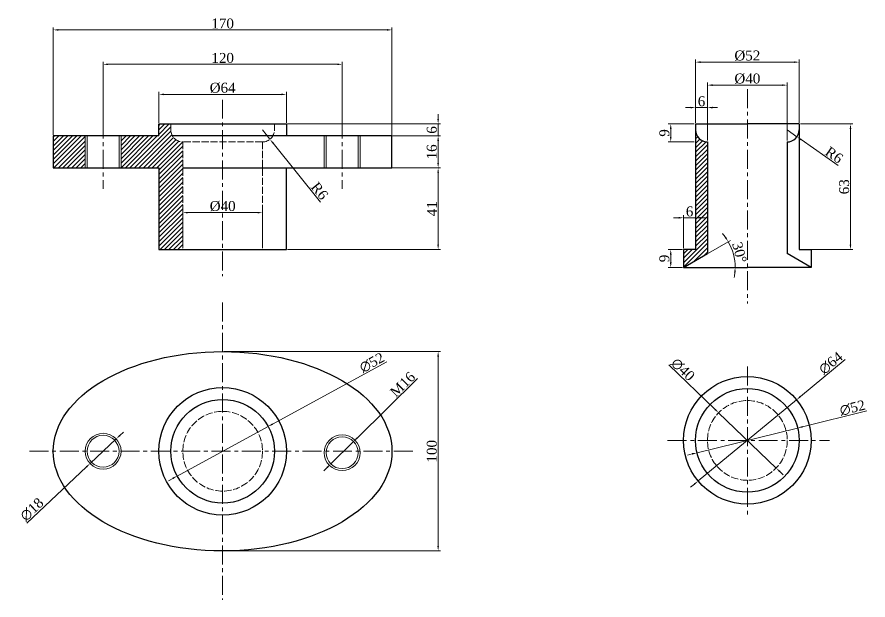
# Model space of a CAD drawing. Header units: millimetres. Extents: x 15432069 to 15432975, y 6507020 to 6507530.
# Drawn here: x 15432548.3 to 15432975.4, y 6507091.1 to 6507383.7 of the extents above; entities that cross this region are included whole.
import ezdxf

# ---------------------------------------------------------------- set-up
doc = ezdxf.new("R2010")
doc.units = ezdxf.units.MM
doc.header["$PDSIZE"] = 5
doc.linetypes.add('ACAD_ISO02W100', pattern=[15, 12, -3])
doc.linetypes.add('CENTER', pattern=[50.8, 31.75, -6.35, 6.35, -6.35])
for name, color, linetype, lineweight in [('Center', 1, 'CENTER', 18), ('Dimension', 124, 'Continuous', 18), ('Hidden', 5, 'ACAD_ISO02W100', 18), ('Object', 7, 'Continuous', 30), ('Thin', 7, 'Continuous', 18)]:
    doc.layers.add(name, color=color, linetype=linetype, lineweight=lineweight)
doc.styles.get("Standard").update_dxf_attribs({"font": 'times.ttf'})
doc.dimstyles.new('ISO-25', dxfattribs={"dimtxt": 2.5, "dimasz": 2.5, "dimexe": 1.25, "dimexo": 0.625, "dimtad": 1, "dimtxsty": 'Standard', "dimcen": 2.5, "dimadec": 0, "dimazin": 0, "dimtfac": 1, "dimtmove": 0, "dimatfit": 3, "dimfxl": 1, "dimarcsym": 0})

# ---------------------------------------------------------------- blocks, each defined once
blk = doc.blocks.new('*D12')
at = {"layer": 'Defpoints', "color": 0, "transparency": 16777216}
for p in [(15432683.49, 6507344.85), (15432619.49, 6507330), (15432683.49, 6507330)]:
    blk.add_point(p, dxfattribs=at)
at = {"layer": 'Dimension', "transparency": 16777216}
for p, q in [((15432619.49, 6507330.63), (15432619.49, 6507346.1)), ((15432621.99, 6507344.85), (15432680.99, 6507344.85)), ((15432683.49, 6507330.63), (15432683.49, 6507346.1))]:
    blk.add_line(p, q, dxfattribs=at)
for points in [[(15432621.99, 6507345.26), (15432621.99, 6507344.43), (15432619.49, 6507344.85)], [(15432680.99, 6507345.26), (15432680.99, 6507344.43), (15432683.49, 6507344.85)]]:
    blk.add_solid(points, dxfattribs=at)
at = {"layer": 'Dimension', "transparency": 16777216, "insert": (15432651.49, 6507348.08), "char_height": 5, "attachment_point": 5}
blk.add_mtext('%%c64', dxfattribs=at)
blk = doc.blocks.new('*D13')
at = {"layer": 'Defpoints', "color": 0, "transparency": 16777216}
for p in [(15432711.49, 6507359.95), (15432591.49, 6507324), (15432711.49, 6507324)]:
    blk.add_point(p, dxfattribs=at)
at = {"layer": 'Dimension', "transparency": 16777216}
for p, q in [((15432591.49, 6507324.63), (15432591.49, 6507361.2)), ((15432593.99, 6507359.95), (15432708.99, 6507359.95)), ((15432711.49, 6507324.63), (15432711.49, 6507361.2))]:
    blk.add_line(p, q, dxfattribs=at)
for points in [[(15432593.99, 6507360.37), (15432593.99, 6507359.54), (15432591.49, 6507359.95)], [(15432708.99, 6507360.37), (15432708.99, 6507359.54), (15432711.49, 6507359.95)]]:
    blk.add_solid(points, dxfattribs=at)
at = {"layer": 'Dimension', "transparency": 16777216, "insert": (15432651.49, 6507363.12), "char_height": 5, "attachment_point": 5}
blk.add_mtext('120', dxfattribs=at)
blk = doc.blocks.new('*D14')
at = {"layer": 'Defpoints', "color": 0, "transparency": 16777216}
for p in [(15432736.49, 6507377.22), (15432566.49, 6507324), (15432736.49, 6507324)]:
    blk.add_point(p, dxfattribs=at)
at = {"layer": 'Dimension', "transparency": 16777216}
for p, q in [((15432566.49, 6507324.63), (15432566.49, 6507378.47)), ((15432736.49, 6507324.63), (15432736.49, 6507378.47)), ((15432568.99, 6507377.22), (15432733.99, 6507377.22))]:
    blk.add_line(p, q, dxfattribs=at)
for points in [[(15432568.99, 6507377.64), (15432568.99, 6507376.8), (15432566.49, 6507377.22)], [(15432733.99, 6507377.64), (15432733.99, 6507376.8), (15432736.49, 6507377.22)]]:
    blk.add_solid(points, dxfattribs=at)
at = {"layer": 'Dimension', "transparency": 16777216, "insert": (15432651.49, 6507380.39), "char_height": 5, "attachment_point": 5}
blk.add_mtext('170', dxfattribs=at)
blk = doc.blocks.new('*D15')
at = {"layer": 'Defpoints', "color": 0, "transparency": 16777216}
for p in [(15432683.49, 6507330), (15432683.49, 6507324), (15432759.65, 6507324)]:
    blk.add_point(p, dxfattribs=at)
at = {"layer": 'Dimension', "transparency": 16777216}
for p, q in [((15432759.65, 6507332.5), (15432759.65, 6507335)), ((15432684.11, 6507330), (15432760.9, 6507330)), ((15432759.65, 6507330), (15432759.65, 6507324)), ((15432684.11, 6507324), (15432760.9, 6507324)), ((15432759.65, 6507321.5), (15432759.65, 6507319))]:
    blk.add_line(p, q, dxfattribs=at)
for points in [[(15432759.23, 6507332.5), (15432760.06, 6507332.5), (15432759.65, 6507330)], [(15432759.23, 6507321.5), (15432760.06, 6507321.5), (15432759.65, 6507324)]]:
    blk.add_solid(points, dxfattribs=at)
at = {"layer": 'Dimension', "transparency": 16777216, "insert": (15432756.48, 6507327), "char_height": 5, "attachment_point": 5, "rotation": 90}
blk.add_mtext('6', dxfattribs=at)
blk = doc.blocks.new('*D16')
at = {"layer": 'Defpoints', "color": 0, "transparency": 16777216}
for p in [(15432736.49, 6507324), (15432736.49, 6507308), (15432759.65, 6507308)]:
    blk.add_point(p, dxfattribs=at)
at = {"layer": 'Dimension', "transparency": 16777216}
for p, q in [((15432737.11, 6507324), (15432760.9, 6507324)), ((15432759.65, 6507321.5), (15432759.65, 6507310.5)), ((15432737.11, 6507308), (15432760.9, 6507308))]:
    blk.add_line(p, q, dxfattribs=at)
for points in [[(15432759.23, 6507321.5), (15432760.06, 6507321.5), (15432759.65, 6507324)], [(15432759.23, 6507310.5), (15432760.06, 6507310.5), (15432759.65, 6507308)]]:
    blk.add_solid(points, dxfattribs=at)
at = {"layer": 'Dimension', "transparency": 16777216, "insert": (15432756.48, 6507316), "char_height": 5, "attachment_point": 5, "rotation": 90}
blk.add_mtext('16', dxfattribs=at)
blk = doc.blocks.new('*D17')
at = {"layer": 'Defpoints', "color": 0, "transparency": 16777216}
for p in [(15432683.49, 6507308), (15432683.49, 6507267), (15432759.65, 6507267)]:
    blk.add_point(p, dxfattribs=at)
at = {"layer": 'Dimension', "transparency": 16777216}
for p, q in [((15432684.11, 6507308), (15432760.9, 6507308)), ((15432759.65, 6507305.5), (15432759.65, 6507269.5)), ((15432684.11, 6507267), (15432760.9, 6507267))]:
    blk.add_line(p, q, dxfattribs=at)
for points in [[(15432759.23, 6507305.5), (15432760.06, 6507305.5), (15432759.65, 6507308)], [(15432759.23, 6507269.5), (15432760.06, 6507269.5), (15432759.65, 6507267)]]:
    blk.add_solid(points, dxfattribs=at)
at = {"layer": 'Dimension', "transparency": 16777216, "insert": (15432756.52, 6507287.5), "char_height": 5, "attachment_point": 5, "rotation": 90}
blk.add_mtext('41', dxfattribs=at)
blk = doc.blocks.new('*D18')
at = {"layer": 'Defpoints', "color": 0, "transparency": 16777216}
for p in [(15432671.49, 6507285.5), (15432631.49, 6507267), (15432671.49, 6507267)]:
    blk.add_point(p, dxfattribs=at)
at = {"layer": 'Dimension', "transparency": 16777216}
for p, q in [((15432631.49, 6507267.63), (15432631.49, 6507286.75)), ((15432633.99, 6507285.5), (15432668.99, 6507285.5)), ((15432671.49, 6507267.63), (15432671.49, 6507286.75))]:
    blk.add_line(p, q, dxfattribs=at)
for points in [[(15432633.99, 6507285.92), (15432633.99, 6507285.08), (15432631.49, 6507285.5)], [(15432668.99, 6507285.92), (15432668.99, 6507285.08), (15432671.49, 6507285.5)]]:
    blk.add_solid(points, dxfattribs=at)
at = {"layer": 'Dimension', "transparency": 16777216, "insert": (15432651.49, 6507288.73), "char_height": 5, "attachment_point": 5}
blk.add_mtext('%%c40', dxfattribs=at)
blk = doc.blocks.new('*D19')
at = {"layer": 'Defpoints', "color": 0, "transparency": 16777216}
for p in [(15432671.49, 6507327), (15432675.24, 6507322.33)]:
    blk.add_point(p, dxfattribs=at)
at = {"layer": 'Dimension', "transparency": 16777216}
for p, q in [((15432671.49, 6507327), (15432675.24, 6507322.33)), ((15432700.65, 6507290.72), (15432676.81, 6507320.38))]:
    blk.add_line(p, q, dxfattribs=at)
blk.add_solid([(15432677.14, 6507320.64), (15432676.49, 6507320.12), (15432675.24, 6507322.33)], dxfattribs=at)
at = {"layer": 'Dimension', "transparency": 16777216, "insert": (15432700.16, 6507296.39), "char_height": 5, "attachment_point": 5, "rotation": 308.7902}
blk.add_mtext('R6', dxfattribs=at)
blk = doc.blocks.new('*D21')
at = {"layer": 'Defpoints', "color": 0, "transparency": 16777216}
for p in [(15432717.19, 6507170.65), (15432705.78, 6507159.43)]:
    blk.add_point(p, dxfattribs=at)
at = {"layer": 'Dimension', "transparency": 16777216}
for p, q in [((15432749.3, 6507202.25), (15432718.97, 6507172.41)), ((15432705.78, 6507159.43), (15432717.19, 6507170.65)), ((15432704, 6507157.68), (15432702.22, 6507155.92))]:
    blk.add_line(p, q, dxfattribs=at)
for points in [[(15432718.68, 6507172.7), (15432719.26, 6507172.11), (15432717.19, 6507170.65)], [(15432703.71, 6507157.97), (15432704.29, 6507157.38), (15432705.78, 6507159.43)]]:
    blk.add_solid(points, dxfattribs=at)
at = {"layer": 'Dimension', "transparency": 16777216, "insert": (15432741.81, 6507199.32), "char_height": 5, "attachment_point": 5, "rotation": 44.5341}
blk.add_mtext('M16', dxfattribs=at)
blk = doc.blocks.new('*D22')
at = {"layer": 'Defpoints', "color": 0, "transparency": 16777216}
for p in [(15432598.04, 6507171.94), (15432584.93, 6507159.6)]:
    blk.add_point(p, dxfattribs=at)
at = {"layer": 'Dimension', "transparency": 16777216}
for p, q in [((15432599.86, 6507173.65), (15432601.68, 6507175.37)), ((15432598.04, 6507171.94), (15432584.93, 6507159.6)), ((15432553.15, 6507129.67), (15432583.11, 6507157.88))]:
    blk.add_line(p, q, dxfattribs=at)
for points in [[(15432599.57, 6507173.95), (15432600.14, 6507173.35), (15432598.04, 6507171.94)], [(15432582.83, 6507158.19), (15432583.4, 6507157.58), (15432584.93, 6507159.6)]]:
    blk.add_solid(points, dxfattribs=at)
at = {"layer": 'Dimension', "transparency": 16777216, "insert": (15432555.77, 6507136.57), "char_height": 5, "attachment_point": 5, "rotation": 43.28}
blk.add_mtext('∅18', dxfattribs=at)
blk = doc.blocks.new('*D23')
at = {"layer": 'Defpoints', "color": 0, "transparency": 16777216}
for p in [(15432651.49, 6507215.77), (15432651.49, 6507115.77), (15432759.65, 6507115.77)]:
    blk.add_point(p, dxfattribs=at)
at = {"layer": 'Dimension', "transparency": 16777216}
for p, q in [((15432652.11, 6507215.77), (15432760.9, 6507215.77)), ((15432759.65, 6507213.27), (15432759.65, 6507118.27)), ((15432652.11, 6507115.77), (15432760.9, 6507115.77))]:
    blk.add_line(p, q, dxfattribs=at)
for points in [[(15432759.23, 6507213.27), (15432760.06, 6507213.27), (15432759.65, 6507215.77)], [(15432759.23, 6507118.27), (15432760.06, 6507118.27), (15432759.65, 6507115.77)]]:
    blk.add_solid(points, dxfattribs=at)
at = {"layer": 'Dimension', "transparency": 16777216, "insert": (15432756.48, 6507165.77), "char_height": 5, "attachment_point": 5, "rotation": 90}
blk.add_mtext('100', dxfattribs=at)
blk = doc.blocks.new('*D24')
at = {"layer": 'Defpoints', "color": 0, "transparency": 16777216}
for p in [(15432674.32, 6507178.19), (15432628.65, 6507153.34)]:
    blk.add_point(p, dxfattribs=at)
at = {"layer": 'Dimension', "transparency": 16777216}
for p, q in [((15432733.86, 6507210.59), (15432676.52, 6507179.39)), ((15432628.65, 6507153.34), (15432674.32, 6507178.19)), ((15432626.45, 6507152.15), (15432624.26, 6507150.95))]:
    blk.add_line(p, q, dxfattribs=at)
for points in [[(15432676.32, 6507179.76), (15432676.72, 6507179.02), (15432674.32, 6507178.19)], [(15432626.25, 6507152.51), (15432626.65, 6507151.78), (15432628.65, 6507153.34)]]:
    blk.add_solid(points, dxfattribs=at)
at = {"layer": 'Dimension', "transparency": 16777216, "insert": (15432726.43, 6507210.23), "char_height": 5, "attachment_point": 5, "rotation": 28.5526}
blk.add_mtext('∅52', dxfattribs=at)
blk = doc.blocks.new('*D26')
at = {"layer": 'Defpoints', "color": 0, "transparency": 16777216}
for p in [(15432940.86, 6507330), (15432940.86, 6507267), (15432966.61, 6507267)]:
    blk.add_point(p, dxfattribs=at)
at = {"layer": 'Dimension', "transparency": 16777216}
for p, q in [((15432941.48, 6507330), (15432967.86, 6507330)), ((15432966.61, 6507327.5), (15432966.61, 6507269.5)), ((15432941.48, 6507267), (15432967.86, 6507267))]:
    blk.add_line(p, q, dxfattribs=at)
for points in [[(15432966.2, 6507327.5), (15432967.03, 6507327.5), (15432966.61, 6507330)], [(15432966.2, 6507269.5), (15432967.03, 6507269.5), (15432966.61, 6507267)]]:
    blk.add_solid(points, dxfattribs=at)
at = {"layer": 'Dimension', "transparency": 16777216, "insert": (15432963.44, 6507298.5), "char_height": 5, "attachment_point": 5, "rotation": 90}
blk.add_mtext('63', dxfattribs=at)
blk = doc.blocks.new('*D27')
at = {"layer": 'Defpoints', "color": 0, "transparency": 16777216}
for p in [(15432888.86, 6507330), (15432876.4, 6507321), (15432888.86, 6507321)]:
    blk.add_point(p, dxfattribs=at)
at = {"layer": 'Dimension', "transparency": 16777216}
for p, q in [((15432888.23, 6507330), (15432875.15, 6507330)), ((15432876.4, 6507327.5), (15432876.4, 6507323.5)), ((15432888.23, 6507321), (15432875.15, 6507321))]:
    blk.add_line(p, q, dxfattribs=at)
for points in [[(15432875.98, 6507327.5), (15432876.82, 6507327.5), (15432876.4, 6507330)], [(15432875.98, 6507323.5), (15432876.82, 6507323.5), (15432876.4, 6507321)]]:
    blk.add_solid(points, dxfattribs=at)
at = {"layer": 'Dimension', "transparency": 16777216, "insert": (15432873.22, 6507325.5), "char_height": 5, "attachment_point": 5, "rotation": 90}
blk.add_mtext('9', dxfattribs=at)
blk = doc.blocks.new('*D28')
at = {"layer": 'Defpoints', "color": 0, "transparency": 16777216}
for p in [(15432894.86, 6507338.23), (15432888.86, 6507330), (15432894.86, 6507330)]:
    blk.add_point(p, dxfattribs=at)
at = {"layer": 'Dimension', "transparency": 16777216}
for p, q in [((15432886.36, 6507338.23), (15432883.86, 6507338.23)), ((15432888.86, 6507330.63), (15432888.86, 6507339.48)), ((15432888.86, 6507338.23), (15432894.86, 6507338.23)), ((15432894.86, 6507330.63), (15432894.86, 6507339.48)), ((15432897.36, 6507338.23), (15432899.86, 6507338.23))]:
    blk.add_line(p, q, dxfattribs=at)
for points in [[(15432886.36, 6507338.64), (15432886.36, 6507337.81), (15432888.86, 6507338.23)], [(15432897.36, 6507338.64), (15432897.36, 6507337.81), (15432894.86, 6507338.23)]]:
    blk.add_solid(points, dxfattribs=at)
at = {"layer": 'Dimension', "transparency": 16777216, "insert": (15432891.86, 6507341.39), "char_height": 5, "attachment_point": 5}
blk.add_mtext('6', dxfattribs=at)
blk = doc.blocks.new('*D29')
at = {"layer": 'Defpoints', "color": 0, "transparency": 16777216}
for p in [(15432882.86, 6507267), (15432876.4, 6507258), (15432882.86, 6507258)]:
    blk.add_point(p, dxfattribs=at)
at = {"layer": 'Dimension', "transparency": 16777216}
for p, q in [((15432882.23, 6507267), (15432875.15, 6507267)), ((15432876.4, 6507264.5), (15432876.4, 6507260.5)), ((15432882.23, 6507258), (15432875.15, 6507258))]:
    blk.add_line(p, q, dxfattribs=at)
for points in [[(15432875.98, 6507264.5), (15432876.82, 6507264.5), (15432876.4, 6507267)], [(15432875.98, 6507260.5), (15432876.82, 6507260.5), (15432876.4, 6507258)]]:
    blk.add_solid(points, dxfattribs=at)
at = {"layer": 'Dimension', "transparency": 16777216, "insert": (15432873.22, 6507262.5), "char_height": 5, "attachment_point": 5, "rotation": 90}
blk.add_mtext('9', dxfattribs=at)
blk = doc.blocks.new('*D30')
at = {"layer": 'Defpoints', "color": 0, "transparency": 16777216}
for p in [(15432894.86, 6507264.93), (15432908.33, 6507262.49), (15432882.86, 6507258), (15432882.86, 6507258), (15432914.86, 6507258)]:
    blk.add_point(p, dxfattribs=at)
at = {"layer": 'Dimension', "transparency": 16777216}
blk.add_line((15432895.4, 6507265.24), (15432906.34, 6507271.56), dxfattribs=at)
for start, end in [(35.5391, 41.0783), (360, 30), (348.9217, 354.4609)]:
    blk.add_arc((15432882.86, 6507258), 25.87, start, end, dxfattribs=at)
for points in [[(15432904.26, 6507273.26), (15432903.56, 6507272.81), (15432905.26, 6507270.94)], [(15432908.19, 6507255.53), (15432909.02, 6507255.49), (15432908.73, 6507258)]]:
    blk.add_solid(points, dxfattribs=at)
at = {"layer": 'Dimension', "transparency": 16777216, "insert": (15432910.9, 6507265.52), "char_height": 5, "attachment_point": 5, "rotation": 285}
blk.add_mtext('30°', dxfattribs=at)
blk = doc.blocks.new('*D31')
at = {"layer": 'Defpoints', "color": 0, "transparency": 16777216}
for p in [(15432888.86, 6507282.92), (15432882.86, 6507267), (15432888.86, 6507267)]:
    blk.add_point(p, dxfattribs=at)
at = {"layer": 'Dimension', "transparency": 16777216}
for p, q in [((15432880.36, 6507282.92), (15432877.86, 6507282.92)), ((15432882.86, 6507267.63), (15432882.86, 6507284.17)), ((15432882.86, 6507282.92), (15432888.86, 6507282.92)), ((15432888.86, 6507267.63), (15432888.86, 6507284.17)), ((15432891.36, 6507282.92), (15432893.86, 6507282.92))]:
    blk.add_line(p, q, dxfattribs=at)
for points in [[(15432880.36, 6507283.34), (15432880.36, 6507282.5), (15432882.86, 6507282.92)], [(15432891.36, 6507283.34), (15432891.36, 6507282.5), (15432888.86, 6507282.92)]]:
    blk.add_solid(points, dxfattribs=at)
at = {"layer": 'Dimension', "transparency": 16777216, "insert": (15432885.86, 6507286.09), "char_height": 5, "attachment_point": 5}
blk.add_mtext('6', dxfattribs=at)
blk = doc.blocks.new('*D37')
at = {"layer": 'Defpoints', "color": 0, "transparency": 16777216}
for p in [(15432934.86, 6507349.49), (15432894.86, 6507321), (15432934.86, 6507321)]:
    blk.add_point(p, dxfattribs=at)
at = {"layer": 'Dimension', "transparency": 16777216}
for p, q in [((15432894.86, 6507321.63), (15432894.86, 6507350.74)), ((15432897.36, 6507349.49), (15432932.36, 6507349.49)), ((15432934.86, 6507321.63), (15432934.86, 6507350.74))]:
    blk.add_line(p, q, dxfattribs=at)
for points in [[(15432897.36, 6507349.91), (15432897.36, 6507349.07), (15432894.86, 6507349.49)], [(15432932.36, 6507349.91), (15432932.36, 6507349.07), (15432934.86, 6507349.49)]]:
    blk.add_solid(points, dxfattribs=at)
at = {"layer": 'Dimension', "transparency": 16777216, "insert": (15432914.86, 6507352.72), "char_height": 5, "attachment_point": 5}
blk.add_mtext('%%c40', dxfattribs=at)
blk = doc.blocks.new('*D38')
at = {"layer": 'Defpoints', "color": 0, "transparency": 16777216}
for p in [(15432940.86, 6507361.03), (15432888.86, 6507330), (15432940.86, 6507330)]:
    blk.add_point(p, dxfattribs=at)
at = {"layer": 'Dimension', "transparency": 16777216}
for p, q in [((15432888.86, 6507330.63), (15432888.86, 6507362.28)), ((15432940.86, 6507330.63), (15432940.86, 6507362.28)), ((15432891.36, 6507361.03), (15432938.36, 6507361.03))]:
    blk.add_line(p, q, dxfattribs=at)
for points in [[(15432891.36, 6507361.45), (15432891.36, 6507360.62), (15432888.86, 6507361.03)], [(15432938.36, 6507361.45), (15432938.36, 6507360.62), (15432940.86, 6507361.03)]]:
    blk.add_solid(points, dxfattribs=at)
at = {"layer": 'Dimension', "transparency": 16777216, "insert": (15432914.86, 6507364.27), "char_height": 5, "attachment_point": 5}
blk.add_mtext('%%c52', dxfattribs=at)
blk = doc.blocks.new('*D41')
at = {"layer": 'Defpoints', "color": 0, "transparency": 16777216}
for p in [(15432934.86, 6507327), (15432939.77, 6507323.57)]:
    blk.add_point(p, dxfattribs=at)
at = {"layer": 'Dimension', "transparency": 16777216}
for p, q in [((15432934.86, 6507327), (15432939.77, 6507323.57)), ((15432960.46, 6507309.12), (15432941.82, 6507322.13))]:
    blk.add_line(p, q, dxfattribs=at)
blk.add_solid([(15432942.06, 6507322.48), (15432941.59, 6507321.79), (15432939.77, 6507323.57)], dxfattribs=at)
at = {"layer": 'Dimension', "transparency": 16777216, "insert": (15432958.4, 6507314.42), "char_height": 5, "attachment_point": 5, "rotation": 325.0644}
blk.add_mtext('R6', dxfattribs=at)
blk = doc.blocks.new('*D45')
at = {"layer": 'Defpoints', "color": 0, "transparency": 16777216}
for p in [(15432939.53, 6507191.59), (15432890.18, 6507150.84)]:
    blk.add_point(p, dxfattribs=at)
at = {"layer": 'Dimension', "transparency": 16777216}
for p, q in [((15432963.98, 6507211.77), (15432941.46, 6507193.18)), ((15432890.18, 6507150.84), (15432939.53, 6507191.59)), ((15432888.25, 6507149.25), (15432886.32, 6507147.66))]:
    blk.add_line(p, q, dxfattribs=at)
for points in [[(15432941.2, 6507193.5), (15432941.73, 6507192.86), (15432939.53, 6507191.59)], [(15432887.99, 6507149.57), (15432888.52, 6507148.93), (15432890.18, 6507150.84)]]:
    blk.add_solid(points, dxfattribs=at)
at = {"layer": 'Dimension', "transparency": 16777216, "insert": (15432956.74, 6507209.99), "char_height": 5, "attachment_point": 5, "rotation": 39.5426}
blk.add_mtext('∅64', dxfattribs=at)
blk = doc.blocks.new('*D46')
at = {"layer": 'Defpoints', "color": 0, "transparency": 16777216}
for p in [(15432940.1, 6507177.42), (15432889.61, 6507165)]:
    blk.add_point(p, dxfattribs=at)
at = {"layer": 'Dimension', "transparency": 16777216}
for p, q in [((15432974.9, 6507185.98), (15432942.53, 6507178.02)), ((15432889.61, 6507165), (15432940.1, 6507177.42)), ((15432887.18, 6507164.41), (15432884.75, 6507163.81))]:
    blk.add_line(p, q, dxfattribs=at)
for points in [[(15432942.43, 6507178.43), (15432942.63, 6507177.62), (15432940.1, 6507177.42)], [(15432887.08, 6507164.81), (15432887.28, 6507164), (15432889.61, 6507165)]]:
    blk.add_solid(points, dxfattribs=at)
at = {"layer": 'Dimension', "transparency": 16777216, "insert": (15432967.63, 6507187.52), "char_height": 5, "attachment_point": 5, "rotation": 13.8196}
blk.add_mtext('∅52', dxfattribs=at)
blk = doc.blocks.new('*D47')
at = {"layer": 'Defpoints', "color": 0, "transparency": 16777216}
for p in [(15432900.43, 6507185.07), (15432929.28, 6507157.36)]:
    blk.add_point(p, dxfattribs=at)
at = {"layer": 'Dimension', "transparency": 16777216}
for p, q in [((15432875.42, 6507209.09), (15432898.63, 6507186.8)), ((15432929.28, 6507157.36), (15432900.43, 6507185.07)), ((15432931.08, 6507155.63), (15432932.89, 6507153.89))]:
    blk.add_line(p, q, dxfattribs=at)
for points in [[(15432898.92, 6507187.1), (15432898.34, 6507186.5), (15432900.43, 6507185.07)], [(15432931.37, 6507155.93), (15432930.79, 6507155.33), (15432929.28, 6507157.36)]]:
    blk.add_solid(points, dxfattribs=at)
at = {"layer": 'Dimension', "transparency": 16777216, "insert": (15432882.5, 6507206.77), "char_height": 5, "attachment_point": 5, "rotation": 316.153}
blk.add_mtext('∅40', dxfattribs=at)

msp = doc.modelspace()

# ---------------------------------------------------------------- hatches: boundary and pattern name
at = {"layer": 'Thin'}
h = msp.add_hatch(dxfattribs=at)
h.set_pattern_fill('ANSI31', color=256, scale=0.5)
h.paths.add_polyline_path([(15432582.4854, 6507324.0023), (15432566.4854, 6507324.0023), (15432566.4854, 6507308.0023), (15432582.4854, 6507308.0023)])
h.paths.add_polyline_path([(15432631.4854, 6507321.0023, -0.26794919), (15432626.2892, 6507324.0023), (15432600.4854, 6507324.0023), (15432600.4854, 6507308.0023), (15432604.4854, 6507308.0023), (15432631.4854, 6507308.0023)])
h.paths.add_polyline_path([(15432631.4854, 6507308.0023), (15432619.4854, 6507308.0023), (15432619.4854, 6507267.0023), (15432631.4854, 6507267.0023)])
h.paths.add_polyline_path([(15432625.4854, 6507327.0023), (15432625.4854, 6507330.0023), (15432619.4854, 6507330.0023), (15432619.4854, 6507324.0023), (15432626.2892, 6507324.0023, -0.1316525)])
h = msp.add_hatch(dxfattribs=at)
h.set_pattern_fill('ANSI31', color=256, scale=0.5)
h.paths.add_polyline_path([(15432894.8559, 6507321.0023, -0.41420739), (15432888.8559, 6507327.0021), (15432888.8559, 6507267.0023), (15432882.8559, 6507267.0023), (15432882.8559, 6507258.0023), (15432894.8559, 6507264.9305)])

# ---------------------------------------------------------------- linework, layer by layer
at = {"layer": 'Center', "ltscale": 0.3}
for p, q in [((15432914.8559, 6507347.5437), (15432914.8559, 6507239.9205)), ((15432651.4854, 6507342.1941), (15432651.4854, 6507253.6312)), ((15432591.4854, 6507332.2427), (15432591.4854, 6507297.4608)), ((15432711.4854, 6507332.2427), (15432711.4854, 6507297.4608)), ((15432651.4854, 6507240.4043), (15432651.4854, 6507091.131)), ((15432914.8559, 6507208.3358), (15432914.8559, 6507134.0904)), ((15432874.8211, 6507171.2131), (15432956.0096, 6507171.2131)), ((15432554.4854, 6507165.7676), (15432748.4854, 6507165.7676))]:
    msp.add_line(p, q, dxfattribs=at)
at = {"layer": 'Hidden'}
for p, q in [((15432625.4854, 6507330.0023), (15432625.4854, 6507327.0023)), ((15432677.4854, 6507330.0023), (15432677.4854, 6507327.0023))]:
    msp.add_line(p, q, dxfattribs=at)
at = {"layer": 'Hidden', "ltscale": 0.3}
for p, q in [((15432671.4854, 6507321.0023), (15432631.4854, 6507321.0023)), ((15432631.4854, 6507321.0023), (15432631.4854, 6507267.0023)), ((15432671.4854, 6507321.0023), (15432671.4854, 6507267.0023))]:
    msp.add_line(p, q, dxfattribs=at)
for centre in [(15432914.8559, 6507171.2131), (15432651.4854, 6507165.7676)]:
    msp.add_circle(centre, 20, dxfattribs=at)
for centre, start, end in [((15432631.4854, 6507327.0023), 180, 270), ((15432671.4854, 6507327.0023), 270, 0)]:
    msp.add_arc(centre, 6, start, end, dxfattribs=at)
at = {"layer": 'Object'}
for p, q in [((15432619.4854, 6507324.0023), (15432619.4854, 6507330.0023)), ((15432619.4854, 6507330.0023), (15432683.4854, 6507330.0023)), ((15432683.4854, 6507330.0023), (15432683.4854, 6507324.0023)), ((15432888.8559, 6507330.0023), (15432914.8559, 6507330.0023)), ((15432888.8559, 6507330.0023), (15432888.8559, 6507267.0023)), ((15432940.8559, 6507330.0023), (15432914.8559, 6507330.0023)), ((15432940.8559, 6507330.0023), (15432940.8559, 6507267.0023)), ((15432894.8559, 6507321.0023), (15432894.8559, 6507321.0023)), ((15432894.8559, 6507321.0023), (15432894.8559, 6507264.9305)), ((15432934.8559, 6507321.0023), (15432934.8559, 6507321.0023)), ((15432934.8559, 6507321.0023), (15432934.8559, 6507264.9305)), ((15432619.4854, 6507308.0023), (15432619.4854, 6507267.0023)), ((15432683.4854, 6507267.0023), (15432683.4854, 6507308.0023)), ((15432619.4854, 6507267.0023), (15432683.4854, 6507267.0023)), ((15432888.8559, 6507267.0023), (15432882.8559, 6507267.0023)), ((15432882.8559, 6507267.0023), (15432882.8559, 6507258.0023)), ((15432882.8559, 6507258.0023), (15432894.8559, 6507264.9305)), ((15432946.8559, 6507258.0023), (15432934.8559, 6507264.9305)), ((15432940.8559, 6507267.0023), (15432946.8559, 6507267.0023)), ((15432946.8559, 6507267.0023), (15432946.8559, 6507258.0023)), ((15432882.8559, 6507258.0023), (15432914.8559, 6507258.0023)), ((15432946.8559, 6507258.0023), (15432914.8559, 6507258.0023))]:
    msp.add_line(p, q, dxfattribs=at)
for points in [[(15432619.4854, 6507324.0023), (15432591.4854, 6507324.0023), (15432566.4854, 6507324.0023), (15432566.4854, 6507308.0023), (15432604.4854, 6507308.0023), (15432619.4854, 6507308.0023)], [(15432631.4854, 6507308.0023), (15432698.4854, 6507308.0023), (15432736.4854, 6507308.0023), (15432736.4854, 6507324.0023), (15432711.4854, 6507324.0023), (15432651.4854, 6507324.0023), (15432626.2892, 6507324.0023)]]:
    msp.add_lwpolyline(points, dxfattribs=at)
for centre, radius in [((15432914.8559, 6507171.2131), 32), ((15432651.4854, 6507165.7676), 32), ((15432914.8559, 6507171.2131), 26), ((15432651.4854, 6507165.7676), 26)]:
    msp.add_circle(centre, radius, dxfattribs=at)
for centre, start, end in [((15432894.8559, 6507327.0023), 180, 270), ((15432934.8559, 6507327.0023), 270, 0)]:
    msp.add_arc(centre, 6, start, end, dxfattribs=at)
msp.add_ellipse((15432651.4854, 6507165.7676), major_axis=(85, 0), ratio=0.58823529, dxfattribs=at)
at = {"layer": 'Thin', "ltscale": 0.3}
for p, q in [((15432582.4854, 6507324.0023), (15432582.4854, 6507308.0023)), ((15432583.4854, 6507324.0023), (15432583.4854, 6507308.0023)), ((15432599.4854, 6507324.0023), (15432599.4854, 6507308.0023)), ((15432600.4854, 6507324.0023), (15432600.4854, 6507308.0023)), ((15432702.4854, 6507324.0023), (15432702.4854, 6507308.0023)), ((15432703.4854, 6507324.0023), (15432703.4854, 6507308.0023)), ((15432719.4854, 6507324.0023), (15432719.4854, 6507308.0023)), ((15432720.4854, 6507324.0023), (15432720.4854, 6507308.0023))]:
    msp.add_line(p, q, dxfattribs=at)
at = {"layer": 'Thin'}
for centre, radius in [((15432591.4854, 6507165.7676), 9), ((15432591.4854, 6507165.7676), 8), ((15432711.4854, 6507165.0419), 9), ((15432711.4854, 6507165.0419), 8)]:
    msp.add_circle(centre, radius, dxfattribs=at)

# ---------------------------------------------------------------- dimensions: what is measured, and where the dimension line sits
at = {"layer": 'Dimension'}
for base, p1, p2, picture, middle in [((15432736.4854, 6507377.2185), (15432566.4854, 6507324.0023), (15432736.4854, 6507324.0023), '*D14', (15432651.4854, 6507380.3939)), ((15432711.4854, 6507359.9538), (15432591.4854, 6507324.0023), (15432711.4854, 6507324.0023), '*D13', (15432651.4854, 6507363.1221)), ((15432894.8559, 6507338.2256), (15432888.8559, 6507330.0023), (15432894.8559, 6507330.0023), '*D28', (15432891.8559, 6507341.3939)), ((15432888.8559, 6507282.9216), (15432882.8559, 6507267.0023), (15432888.8559, 6507267.0023), '*D31', (15432885.8559, 6507286.0899))]:
    dim = msp.add_linear_dim(base=base, p1=p1, p2=p2, dimstyle='ISO-25', override={"dimtxt": 5, "dimdec": 3, "dimdsep": 46, "dimclrd": 256, "dimclre": 256, "dimclrt": 256, "dimtdec": 3, "dimfrac": 2, "dimlwd": 65535, "dimlwe": 65535}, dxfattribs=at)
    dim.commit()
    dim.dimension.update_dxf_attribs({"geometry": picture, "text_midpoint": middle})
for base, p1, p2, text, picture, middle in [((15432940.8559, 6507361.0338), (15432888.8559, 6507330.0023), (15432940.8559, 6507330.0023), '%%c52', '*D38', (15432914.8559, 6507364.267)), ((15432934.8559, 6507349.4892), (15432894.8559, 6507321.0023), (15432934.8559, 6507321.0023), '%%c40', '*D37', (15432914.8559, 6507352.7223)), ((15432683.4854, 6507344.8473), (15432619.4854, 6507330.0023), (15432683.4854, 6507330.0023), '%%c64', '*D12', (15432651.4854, 6507348.0804)), ((15432671.4854, 6507285.5), (15432631.4854, 6507267.0023), (15432671.4854, 6507267.0023), '%%c40', '*D18', (15432651.4854, 6507288.7332))]:
    dim = msp.add_linear_dim(base=base, p1=p1, p2=p2, text=text, dimstyle='ISO-25', override={"dimtxt": 5, "dimdec": 3, "dimdsep": 46, "dimclrd": 256, "dimclre": 256, "dimclrt": 256, "dimtdec": 3, "dimfrac": 2, "dimlwd": 65535, "dimlwe": 65535}, dxfattribs=at)
    dim.commit()
    dim.dimension.update_dxf_attribs({"geometry": picture, "text_midpoint": middle})
for base, p1, p2, picture, middle in [((15432759.6476, 6507324.0023), (15432683.4854, 6507330.0023), (15432683.4854, 6507324.0023), '*D15', (15432756.4793, 6507327.0023)), ((15432876.3991, 6507321.0023), (15432888.8559, 6507330.0023), (15432888.8559, 6507321.0023), '*D27', (15432873.2236, 6507325.5023)), ((15432966.613, 6507267.0023), (15432940.8559, 6507330.0023), (15432940.8559, 6507267.0023), '*D26', (15432963.4447, 6507298.5023)), ((15432759.6476, 6507308.0023), (15432736.4854, 6507324.0023), (15432736.4854, 6507308.0023), '*D16', (15432756.4793, 6507316.0023)), ((15432759.6476, 6507267.0023), (15432683.4854, 6507308.0023), (15432683.4854, 6507267.0023), '*D17', (15432756.5226, 6507287.5023)), ((15432876.3991, 6507258.0023), (15432882.8559, 6507267.0023), (15432882.8559, 6507258.0023), '*D29', (15432873.2236, 6507262.5023)), ((15432759.6476, 6507115.7676), (15432651.4854, 6507215.7676), (15432651.4854, 6507115.7676), '*D23', (15432756.4793, 6507165.7676))]:
    dim = msp.add_linear_dim(base=base, p1=p1, p2=p2, angle=90, dimstyle='ISO-25', override={"dimtxt": 5, "dimdec": 3, "dimdsep": 46, "dimclrd": 256, "dimclre": 256, "dimclrt": 256, "dimtdec": 3, "dimfrac": 2, "dimlwd": 65535, "dimlwe": 65535}, dxfattribs=at)
    dim.commit()
    dim.dimension.update_dxf_attribs({"geometry": picture, "text_midpoint": middle})
for center, mpoint, picture, middle in [((15432671.4854, 6507327.0023), (15432675.2442, 6507322.3256), '*D19', (15432697.6883, 6507294.401)), ((15432934.8559, 6507327.0023), (15432939.7746, 6507323.5663), '*D41', (15432956.5871, 6507311.8223))]:
    dim = msp.add_radius_dim(center=center, mpoint=mpoint, dimstyle='ISO-25', override={"dimtxt": 5, "dimdec": 3, "dimdsep": 46, "dimclrd": 256, "dimclre": 256, "dimclrt": 256, "dimtdec": 3, "dimfrac": 2, "dimlwd": 65535, "dimlwe": 65535}, dxfattribs=at)
    dim.commit()
    dim.dimension.update_dxf_attribs({"geometry": picture, "text_midpoint": middle, "dimtype": 164})
dim = msp.add_angular_dim_2l(base=(15432908.3325, 6507262.4945), line1=((15432882.8559, 6507258.0023), (15432914.8559, 6507258.0023)), line2=((15432882.8559, 6507258.0023), (15432894.8559, 6507264.9305)), dimstyle='ISO-25', override={"dimtxt": 5, "dimdec": 3, "dimdsep": 46, "dimclrd": 256, "dimclre": 256, "dimclrt": 256, "dimtdec": 3, "dimfrac": 2, "dimlwd": 65535, "dimlwe": 65535}, dxfattribs=at)
dim.commit()
dim.dimension.update_dxf_attribs({"geometry": '*D30', "text_midpoint": (15432910.9043, 6507265.5178)})
for p1, p2, picture, middle in [((15432628.6475, 6507153.3405), (15432674.3232, 6507178.1948), '*D24', (15432727.9733, 6507207.3882)), ((15432890.179, 6507150.8403), (15432939.5327, 6507191.5859), '*D45', (15432958.7996, 6507207.4924)), ((15432929.2797, 6507157.3584), (15432900.432, 6507185.0678), '*D47', (15432880.2637, 6507204.4403)), ((15432889.6085, 6507165.0026), (15432940.1032, 6507177.4236), '*D46', (15432968.3985, 6507184.3838)), ((15432598.0375, 6507171.9377), (15432584.9333, 6507159.5976), '*D22', (15432557.9827, 6507134.2185))]:
    dim = msp.add_diameter_dim_2p(p1=p1, p2=p2, dimstyle='ISO-25', override={"dimtxt": 5, "dimdec": 3, "dimdsep": 46, "dimclrd": 256, "dimclre": 256, "dimclrt": 256, "dimtdec": 3, "dimfrac": 2, "dimlwd": 65535, "dimlwe": 65535}, dxfattribs=at)
    dim.commit()
    dim.dimension.update_dxf_attribs({"geometry": picture, "text_midpoint": middle, "dimtype": 163})
dim = msp.add_diameter_dim_2p(p1=(15432705.7827, 6507159.4312), p2=(15432717.188, 6507170.6526), text='M16', dimstyle='ISO-25', override={"dimtxt": 5, "dimdec": 3, "dimdsep": 46, "dimclrd": 256, "dimclre": 256, "dimclrt": 256, "dimtdec": 3, "dimfrac": 2, "dimlwd": 65535, "dimlwe": 65535}, dxfattribs=at)
dim.commit()
dim.dimension.update_dxf_attribs({"geometry": '*D21', "text_midpoint": (15432744.0313, 6507197.0628), "dimtype": 163})

doc.saveas('drawing.dxf')
